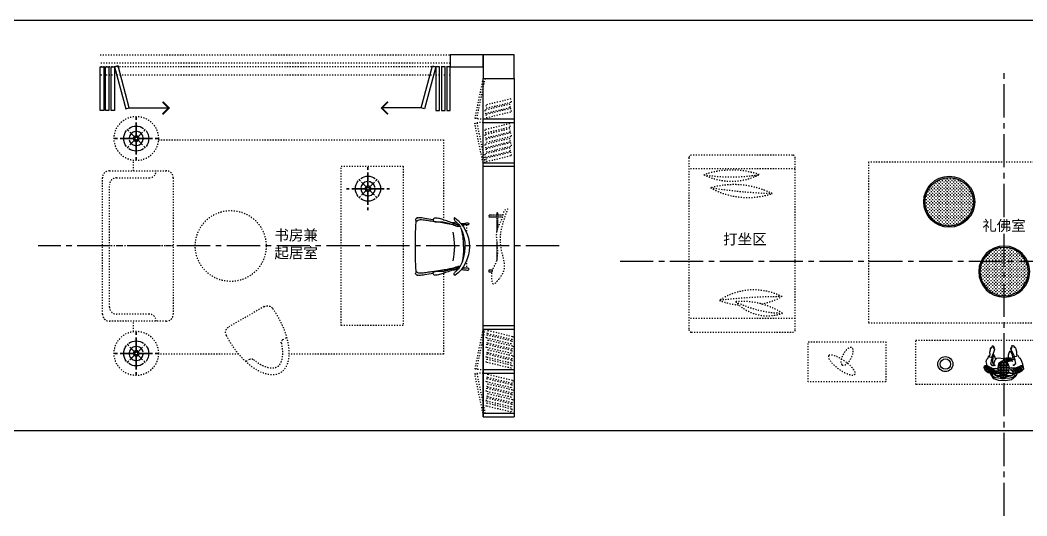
# Model space of a CAD drawing. Extents: x 185064 to 343242, y -369192 to -264966.
# Drawn here: x 253115 to 264477, y -326602 to -321002 of the extents above; entities that cross this region are included whole.
import ezdxf

# ---------------------------------------------------------------- set-up
doc = ezdxf.new("R2010")
doc.units = 0
for name, pattern in [('ACAD_ISO03W100', [30, 12, -18]), ('CENTER2', [1.125, 0.75, -0.125, 0.125, -0.125]), ('DASHED', [0.75, 0.5, -0.25])]:
    doc.linetypes.add(name, pattern=pattern)
doc.layers.add('0-墙体', color=255, linetype='Continuous', lineweight=30)
for name, color, linetype in [('00-原始建筑墙', 7, 'Continuous'), ('2D', 7, 'Continuous'), ('Z-轴线和文字', 86, 'Continuous'), ('打印框', 4, 'Continuous')]:
    doc.layers.add(name, color=color, linetype=linetype)
doc.styles.add('NAME-2', font='swisse.ttf')

# ---------------------------------------------------------------- blocks, each defined once
blk = doc.blocks.new('WERAWERAWE')
at = {"color": 8, "linetype": 'Continuous'}
for p, q in [((106863.5, -18799.3), (106863.5, -18775)), ((106863.5, -18775), (106863.5, -18799.3)), ((106863.5, -18944.5), (106863.5, -18823.6)), ((106863.5, -18823.6), (106863.5, -18944.5)), ((106931.2, -18901.8), (106940.9, -18892.1)), ((106940.9, -18892.1), (106931.2, -18901.8)), ((106669.1, -18969.4), (106693.4, -18969.4)), ((106693.4, -18969.4), (106669.1, -18969.4)), ((106717.7, -18969.4), (106838.6, -18969.4)), ((106838.6, -18969.4), (106717.7, -18969.4)), ((106805.5, -18911.4), (106853.6, -18959.5)), ((106853.6, -18959.5), (106805.5, -18911.4)), ((106805.5, -19027.5), (106853.6, -18979.4)), ((106853.6, -18979.4), (106805.5, -19027.5)), ((106873.5, -18959.5), (106921.6, -18911.4)), ((106921.6, -18911.4), (106873.5, -18959.5)), ((106873.5, -18979.4), (106921.6, -19027.5)), ((106921.6, -19027.5), (106873.5, -18979.4)), ((106888.5, -18969.4), (107009.4, -18969.4)), ((107009.4, -18969.4), (106888.5, -18969.4)), ((107058, -18969.4), (107033.7, -18969.4)), ((107033.7, -18969.4), (107058, -18969.4)), ((106863.5, -19115.3), (106863.5, -18994.4)), ((106863.5, -18994.4), (106863.5, -19115.3)), ((106863.5, -19163.9), (106863.5, -19139.6)), ((106863.5, -19139.6), (106863.5, -19163.9))]:
    blk.add_line(p, q, dxfattribs=at)
at = {"color": 3, "linetype": 'Continuous'}
for p, q in [((106786.2, -18892.1), (106795.9, -18901.8)), ((106795.9, -18901.8), (106786.2, -18892.1)), ((106786.2, -19046.8), (106795.9, -19037.1)), ((106795.9, -19037.1), (106786.2, -19046.8)), ((106931.2, -19037.1), (106940.9, -19046.8)), ((106940.9, -19046.8), (106931.2, -19037.1))]:
    blk.add_line(p, q, dxfattribs=at)
for major_axis, start_param, end_param in [((111.3, 24.3), 2.125594, 2.22504), ((111.3, 24.3), 2.125594, 2.22504), ((113.9, 0), 0.888609, 2.25296), ((-111.2, 24.8), 4.06263, 4.162076), ((-113.9, 0.4), -0.613826, 0.003279), ((113.9, 0.4), 3.138263, 3.755368), ((113.9, 0.4), -0.003338, 0.613767), ((-113.9, 0.4), 2.527791, 3.144896), ((-111.3, 24.5), 0.918242, 1.017688), ((-111.3, 24.5), 0.918242, 1.017688), ((113.9, 0), 4.03019, 5.394541), ((111.2, 24.6), -1.01888, -0.919434), ((111.2, 24.6), -1.01888, -0.919434)]:
    blk.add_ellipse((106863.5, -18969.4), major_axis=major_axis, ratio=1, start_param=start_param, end_param=end_param, dxfattribs=at)
at = {"color": 1, "linetype": 'Continuous'}
blk.add_ellipse((106863.5, -18969.4), major_axis=(-111.2, 24.8), ratio=1, start_param=4.06263, end_param=4.162076, dxfattribs=at)
at = {"color": 8, "linetype": 'Continuous', "extrusion": (0, 0, -1)}
for major_axis, start_param, end_param in [((45.3, 45.3), 3.843152, 3.942598), ((45.3, 45.3), 3.843152, 3.942598), ((45.3, 45.3), 4.030214, 5.394564), ((46, 44.7), 3.127109, 3.744214), ((10.2, 9.6), 4.712363, 10.995548), ((9.91, 9.91), 3.372739, 4.481242), ((9.91, 9.91), -1.33965, -0.231147), ((9.91, 9.91), 1.801943, 2.910446), ((45.3, 45.3), -0.801005, -0.701559), ((45.3, 45.3), -0.801005, -0.701559), ((45.3, 45.3), 0.888621, 2.252972), ((45.3, 45.3), -0.617105, 0), ((9.91, 9.91), 0.231147, 1.33965), ((46, 44.7), -0.014483, 0.602622), ((45.3, 45.3), 0.701559, 0.801005), ((45.3, 45.3), 0.701559, 0.801005), ((45.3, 45.3), 2.524488, 3.141593), ((45.3, 45.3), 2.340587, 2.440033), ((45.3, 45.3), 2.340587, 2.440033)]:
    blk.add_ellipse((106863.5, -18969.4), major_axis=major_axis, ratio=1, start_param=start_param, end_param=end_param, dxfattribs=at)
at = {"color": 8, "linetype": 'Continuous'}
for major_axis, start_param, end_param in [((-24.9, 0), 3.141593, 9.424778), ((24.9, 0.3), 1.789211, 2.897713), ((-24.9, 0.3), 0.243913, 1.352416), ((12.5, 0.1), 1.791898, 2.9004), ((-12.5, 0.1), 0.240329, 1.348832), ((-12.5, 0.1), 3.382057, 4.49056), ((12.5, 0.1), -1.349407, -0.240905), ((-24.9, 0.3), 3.385683, 4.494186), ((24.9, 0.3), -1.352603, -0.2441)]:
    blk.add_ellipse((106863.5, -18969.4), major_axis=major_axis, ratio=1, start_param=start_param, end_param=end_param, dxfattribs=at)
blk = doc.blocks.new('awsrter')
at = {"layer": '0-墙体', "color": 3}
for centre, radius, start, end in [((387503, -160626), 401, 305.7317, 54.1743), ((393126, -160631), 5832, 177.0752, 182.8308), ((387808, -160220), 184, 239.1675, 267.0355), ((387363, -160626), 489, 333.5794, 27.9916), ((387888, -160371), 10, 269.953, 93.286), ((387024, -160626), 709, 346.8204, 13.0856), ((387808, -161033), 184, 92.8767, 120.7385), ((387887, -160883), 10, 266.62, 89.953)]:
    blk.add_arc(centre, radius, start, end, dxfattribs=at)
at = {"layer": '0-墙体', "color": 3, "extrusion": (0, 0, -1)}
blk.add_ellipse((387833, -160386), major_axis=(2.38, -7.1), ratio=0.668882, dxfattribs=at)
at = {"layer": '0-墙体', "color": 3}
blk.add_ellipse((387833, -160867), major_axis=(2.39, 7.09), ratio=0.668882, dxfattribs=at)
for points, knots in [([(387493, -160323), (387462, -160318), (387420, -160311), (387366, -160302), (387335, -160300), (387310, -160304), (387298, -160314), (387292, -160325), (387298, -160331), (387302, -160333)], [315.073608, 315.073608, 315.073608, 315.073608, 411.368041, 442.28984, 477.587134, 504.72179, 514.498823, 524.652631, 537.847696, 537.847696, 537.847696, 537.847696]), ([(387325, -160302), (387325, -160302), (387325, -160301), (387320, -160300), (387314, -160300), (387311, -160303), (387309, -160304)], [2.8263, 2.8263, 2.8263, 2.8263, 3.464441, 8.118627, 15.821874, 20.456079, 20.456079, 20.456079, 20.456079]), ([(387738, -160302), (387737, -160302), (387733, -160303), (387730, -160311), (387729, -160328), (387751, -160348), (387772, -160367), (387787, -160384), (387793, -160394), (387795, -160397)], [0, 0, 0, 0, 3.799787, 11.222667, 22.640105, 53.579866, 90.266542, 112.181213, 122.867868, 122.867868, 122.867868, 122.867868]), ([(387714, -160379), (387699, -160377), (387660, -160370), (387591, -160358), (387516, -160345), (387443, -160337), (387388, -160325), (387349, -160326), (387322, -160326), (387316, -160339), (387307, -160339), (387303, -160336), (387302, -160333), (387302, -160333)], [321.988457, 321.988457, 321.988457, 321.988457, 368.644284, 439.117019, 532.627704, 597.892965, 659.439925, 696.882656, 720.275485, 729.796097, 736.883417, 743.747429, 743.747483, 743.747483, 743.747483, 743.747483]), ([(387769, -160382), (387768, -160381), (387773, -160378), (387777, -160375), (387779, -160375)], [61.639385, 61.639385, 61.639385, 61.639385, 68.233266, 73.516136, 73.516136, 73.516136, 73.516136]), ([(387797, -160400), (387791, -160400), (387783, -160401), (387775, -160401), (387771, -160400), (387770, -160399)], [39.6476, 39.6476, 39.6476, 39.6476, 50.470307, 58.829714, 62.90437, 62.90437, 62.90437, 62.90437]), ([(387787, -160385), (387786, -160385), (387782, -160385), (387778, -160385), (387774, -160384)], [42.895046, 42.895046, 42.895046, 42.895046, 45.554577, 56.033693, 56.033693, 56.033693, 56.033693]), ([(387809, -160367), (387814, -160367), (387828, -160366), (387849, -160364), (387871, -160361), (387882, -160361), (387887, -160361)], [105.524012, 105.524012, 105.524012, 105.524012, 119.005066, 149.530306, 168.874441, 183.875131, 183.875131, 183.875131, 183.875131]), ([(387888, -160381), (387881, -160381), (387867, -160381), (387851, -160382), (387842, -160383), (387837, -160383)], [0, 0, 0, 0, 18.844344, 43.274717, 47.412661, 47.412661, 47.412661, 47.412661]), ([(387835, -160627), (387835, -160617), (387835, -160584), (387834, -160534), (387827, -160484), (387821, -160458), (387819, -160449)], [0, 0, 0, 0, 29.255842, 97.631047, 151.168733, 179.203758, 179.203758, 179.203758, 179.203758]), ([(387835, -160627), (387835, -160636), (387835, -160669), (387834, -160719), (387826, -160769), (387820, -160795), (387818, -160805)], [0, 0, 0, 0, 29.255842, 97.631047, 151.168733, 179.203757, 179.203757, 179.203757, 179.203757]), ([(387768, -160871), (387768, -160872), (387773, -160876), (387777, -160878), (387778, -160879)], [61.639385, 61.639385, 61.639385, 61.639385, 68.233266, 73.516136, 73.516136, 73.516136, 73.516136]), ([(387796, -160853), (387791, -160853), (387783, -160852), (387775, -160852), (387771, -160853), (387769, -160854)], [39.6476, 39.6476, 39.6476, 39.6476, 50.470307, 58.829714, 62.90437, 62.90437, 62.90437, 62.90437]), ([(387787, -160869), (387786, -160869), (387782, -160868), (387778, -160868), (387774, -160869)], [42.895046, 42.895046, 42.895046, 42.895046, 45.554577, 56.033693, 56.033693, 56.033693, 56.033693]), ([(387887, -160873), (387881, -160873), (387866, -160872), (387851, -160871), (387841, -160871), (387837, -160870)], [0, 0, 0, 0, 18.844344, 43.274717, 47.412661, 47.412661, 47.412661, 47.412661]), ([(387493, -160930), (387461, -160935), (387419, -160941), (387366, -160950), (387335, -160952), (387310, -160948), (387297, -160939), (387291, -160927), (387297, -160922), (387302, -160919)], [315.073608, 315.073608, 315.073608, 315.073608, 411.368041, 442.28984, 477.587134, 504.72179, 514.498823, 524.652631, 537.847696, 537.847696, 537.847696, 537.847696]), ([(387714, -160874), (387698, -160877), (387660, -160883), (387591, -160895), (387515, -160908), (387442, -160916), (387388, -160927), (387349, -160927), (387322, -160927), (387315, -160913), (387306, -160913), (387302, -160917), (387302, -160919), (387302, -160919)], [321.988457, 321.988457, 321.988457, 321.988457, 368.644284, 439.117019, 532.627704, 597.892965, 659.439925, 696.882656, 720.275485, 729.796097, 736.883417, 743.747429, 743.747483, 743.747483, 743.747483, 743.747483]), ([(387325, -160950), (387325, -160950), (387324, -160952), (387319, -160953), (387313, -160952), (387310, -160950), (387309, -160949)], [2.8263, 2.8263, 2.8263, 2.8263, 3.464441, 8.118627, 15.821874, 20.456079, 20.456079, 20.456079, 20.456079]), ([(387809, -160886), (387813, -160886), (387828, -160887), (387849, -160890), (387870, -160893), (387882, -160893), (387887, -160893)], [105.524012, 105.524012, 105.524012, 105.524012, 119.005066, 149.530306, 168.874441, 183.875131, 183.875131, 183.875131, 183.875131])]:
    blk.add_open_spline(points, degree=3, knots=knots, dxfattribs=at)
for points in [[(387304, -160309), (387306, -160307), (387307, -160306), (387309, -160304)], [(387769, -160364), (387747, -160362), (387724, -160359), (387702, -160356)], [(387769, -160382), (387769, -160382), (387769, -160382), (387769, -160382)], [(387831, -160379), (387826, -160380), (387823, -160380), (387820, -160381)], [(387834, -160393), (387833, -160393), (387831, -160394), (387830, -160394)], [(387768, -160871), (387768, -160871), (387768, -160871), (387768, -160872)], [(387830, -160874), (387826, -160874), (387823, -160873), (387820, -160872)], [(387834, -160860), (387832, -160860), (387831, -160860), (387829, -160859)], [(387304, -160943), (387305, -160945), (387307, -160947), (387309, -160949)], [(387768, -160889), (387746, -160892), (387724, -160894), (387702, -160897)]]:
    blk.add_open_spline(points, degree=3, dxfattribs=at)
for points in [[(387774, -160384), (387735, -160369), (387679, -160348), (387618, -160327), (387565, -160311), (387540, -160305), (387521, -160304), (387501, -160308), (387493, -160323), (387496, -160335), (387519, -160346), (387540, -160347), (387568, -160347), (387610, -160350), (387649, -160358), (387687, -160370), (387719, -160381), (387753, -160392), (387770, -160399)], [(387770, -160399), (387771, -160398), (387773, -160397), (387774, -160394), (387775, -160389), (387775, -160386), (387774, -160384)], [(387774, -160869), (387735, -160884), (387678, -160905), (387617, -160926), (387565, -160942), (387540, -160947), (387520, -160949), (387501, -160945), (387493, -160930), (387496, -160917), (387518, -160906), (387540, -160906), (387568, -160906), (387609, -160903), (387648, -160895), (387687, -160883), (387719, -160873), (387753, -160861), (387769, -160854)], [(387737, -160952), (387734, -160950), (387730, -160944), (387730, -160932), (387748, -160908), (387775, -160883), (387789, -160866), (387801, -160844)], [(387769, -160854), (387771, -160855), (387772, -160856), (387774, -160860), (387775, -160864), (387774, -160867), (387774, -160869)]]:
    blk.add_spline(points, degree=3, dxfattribs=at)
blk = doc.blocks.new('awerawe')
at = {"color": 3, "linetype": 'ACAD_ISO03W100'}
for p, q in [((70660, -107253), (70988, -106934)), ((71279, -107257), (71315, -107227)), ((70959, -107560), (70927, -107595))]:
    blk.add_line(p, q, dxfattribs=at)
for centre, radius, start, end in [((71040, -106987), 73.9, 47.0624, 134.2097), ((70712, -107306), 73.9, 134.2097, 218.8173), ((71305, -107287), 39, 130.5947, 207.0607), ((70986, -107586), 37, 62.1852, 137.0813)]:
    blk.add_arc(centre, radius, start, end, dxfattribs=at)
blk.add_ellipse((70928, -107202), major_axis=(399, -434), ratio=0.517387, start_param=4.585891, end_param=8.004289, dxfattribs=at)
blk.add_open_spline([(71003, -107553), (71009, -107556), (71014, -107559), (71035, -107569), (71050, -107575), (71079, -107587), (71093, -107592), (71120, -107599), (71133, -107602), (71155, -107606), (71165, -107608), (71183, -107609), (71192, -107609), (71207, -107608), (71215, -107608), (71227, -107606), (71233, -107604), (71242, -107602), (71247, -107600), (71255, -107596), (71259, -107594), (71266, -107590), (71270, -107588), (71276, -107583), (71279, -107580), (71284, -107574), (71287, -107571), (71291, -107564), (71294, -107560), (71298, -107552), (71300, -107548), (71303, -107538), (71305, -107533), (71308, -107522), (71309, -107516), (71311, -107503), (71311, -107496), (71312, -107482), (71312, -107474), (71311, -107459), (71310, -107450), (71308, -107433), (71307, -107425), (71303, -107402), (71299, -107389), (71291, -107361), (71286, -107346), (71277, -107323), (71274, -107314), (71270, -107304)], degree=3, knots=[2.173703, 2.173703, 2.173703, 2.173703, 2.214619, 2.214619, 2.325785, 2.325785, 2.43695, 2.43695, 2.548116, 2.548116, 2.637557, 2.637557, 2.726998, 2.726998, 2.81644, 2.81644, 2.889588, 2.889588, 2.962736, 2.962736, 3.035884, 3.035884, 3.109032, 3.109032, 3.18218, 3.18218, 3.255328, 3.255328, 3.328476, 3.328476, 3.401624, 3.401624, 3.474772, 3.474772, 3.54792, 3.54792, 3.621068, 3.621068, 3.694216, 3.694216, 3.767364, 3.767364, 3.840512, 3.840512, 3.945709, 3.945709, 4.050906, 4.050906, 4.11557, 4.11557, 4.11557, 4.11557], dxfattribs=at)
blk = doc.blocks.new('dd12333')
at = {"color": 250, "linetype": 'ACAD_ISO03W100'}
for p, q in [((254019, -321465), (257969, -321465)), ((257969, -321695), (254019, -321695))]:
    blk.add_line(p, q, dxfattribs=at)
at = {"color": 8, "linetype": 'ACAD_ISO03W100'}
for p, q in [((257969, -321560), (254019, -321560)), ((257969, -321600), (254019, -321600))]:
    blk.add_line(p, q, dxfattribs=at)
at = {"color": 3}
for p, q in [((258339, -322190), (258339, -321735)), ((258339, -322190), (258689, -322190)), ((258339, -322230), (258689, -322230)), ((258339, -322685), (258339, -322230)), ((258339, -322725), (258339, -322685)), ((258339, -322685), (258689, -322685)), ((258339, -322725), (258689, -322725)), ((258339, -324525), (258339, -322725)), ((258339, -325555), (258339, -324525)), ((258339, -324525), (258689, -324525)), ((258339, -324565), (258339, -325020)), ((258339, -324565), (258689, -324565)), ((258339, -325020), (258339, -325060)), ((258339, -325020), (258689, -325020)), ((258339, -325060), (258339, -325515)), ((258339, -325060), (258689, -325060)), ((258339, -325515), (258339, -325555)), ((258339, -325515), (258689, -325515))]:
    blk.add_line(p, q, dxfattribs=at)
at = {"color": 8}
for p, q in [((254347, -322066), (254794, -322066)), ((257642, -322066), (257195, -322066))]:
    blk.add_line(p, q, dxfattribs=at)
at = {"color": 2}
blk.add_line((258339, -322230), (258339, -322190), dxfattribs=at)
at = {"color": 3, "linetype": 'ACAD_ISO03W100'}
for p, q in [((254204, -322855), (254572, -322855)), ((254124, -324315), (254124, -322935)), ((254844, -323625), (254124, -323625)), ((254572, -324395), (254204, -324395))]:
    blk.add_line(p, q, dxfattribs=at)
at = {"color": 250, "linetype": 'CENTER2', "ltscale": 500}
blk.add_line((259198, -323625), (253319, -323625), dxfattribs=at)
at = {"color": 3}
for points in [[(254059, -322094), (254019, -322094), (254019, -321600), (254059, -321600)], [(254117, -322094), (254077, -322094), (254077, -321600), (254117, -321600)], [(254181, -322094), (254141, -322094), (254141, -321600), (254181, -321600)], [(254220, -321590), (254181, -321600), (254309, -322077), (254347, -322066)], [(257769, -321590), (257808, -321600), (257680, -322077), (257642, -322066)], [(257808, -322094), (257848, -322094), (257848, -321600), (257808, -321600)], [(257871, -322094), (257911, -322094), (257911, -321600), (257871, -321600)], [(257929, -322094), (257969, -322094), (257969, -321600), (257929, -321600)]]:
    blk.add_lwpolyline(points, close=True, dxfattribs=at)
at = {"color": 8, "linetype": 'ACAD_ISO03W100'}
for points in [[(258339, -321735), (258246, -322180), (258269, -322185), (258362, -321740)], [(258662, -322000), (258653, -321964), (258370, -322033), (258379, -322068)], [(258650, -322059), (258642, -322023), (258358, -322091), (258367, -322127)], [(258662, -322107), (258653, -322072), (258370, -322140), (258379, -322176)], [(258339, -322685), (258246, -322240), (258269, -322235), (258362, -322680)], [(258650, -322279), (258642, -322244), (258358, -322312), (258367, -322347)], [(258650, -322336), (258642, -322301), (258358, -322369), (258367, -322404)], [(258650, -322446), (258642, -322411), (258358, -322479), (258367, -322514)], [(258662, -322385), (258653, -322349), (258370, -322418), (258379, -322453)], [(258650, -322554), (258642, -322518), (258358, -322586), (258367, -322622)], [(258662, -322495), (258653, -322459), (258370, -322528), (258379, -322563)], [(258662, -322602), (258653, -322567), (258370, -322635), (258379, -322671)], [(258339, -324565), (258246, -325010), (258269, -325015), (258362, -324570)], [(258678, -324648), (258669, -324683), (258386, -324615), (258395, -324579)], [(258666, -324696), (258658, -324732), (258374, -324663), (258383, -324628)], [(258678, -324755), (258669, -324791), (258386, -324722), (258395, -324687)], [(258666, -324804), (258658, -324839), (258374, -324771), (258383, -324735)], [(258678, -324865), (258669, -324901), (258386, -324832), (258395, -324797)], [(258666, -324914), (258658, -324949), (258374, -324881), (258383, -324845)], [(258666, -324971), (258658, -325006), (258374, -324938), (258383, -324902)], [(258339, -325515), (258246, -325070), (258269, -325065), (258362, -325510)], [(258666, -325191), (258658, -325227), (258374, -325158), (258383, -325123)], [(258678, -325143), (258669, -325178), (258386, -325110), (258395, -325074)], [(258666, -325299), (258658, -325334), (258374, -325266), (258383, -325230)], [(258678, -325250), (258669, -325286), (258386, -325217), (258395, -325182)], [(258666, -325409), (258658, -325444), (258374, -325376), (258383, -325340)], [(258678, -325360), (258669, -325396), (258386, -325327), (258395, -325292)], [(258666, -325466), (258658, -325501), (258374, -325433), (258383, -325397)]]:
    blk.add_lwpolyline(points, close=True, dxfattribs=at)
at = {"color": 8, "const_width": 20}
for points in [[(254723, -321996), (254794, -322066), (254723, -322137)], [(257266, -321996), (257195, -322066), (257266, -322137)]]:
    blk.add_lwpolyline(points, dxfattribs=at)
at = {"color": 250, "linetype": 'ACAD_ISO03W100'}
for points in [[(254675, -322426), (257895, -322426), (257895, -323356)], [(254396, -322775), (254396, -322660)], [(257895, -323907), (257895, -324846), (256149, -324846)], [(254396, -324590), (254396, -324475)], [(255581, -324846), (254676, -324846)]]:
    blk.add_lwpolyline(points, dxfattribs=at)
at = {"color": 3, "linetype": 'ACAD_ISO03W100'}
blk.add_lwpolyline([(257439, -324525), (256739, -324525), (256739, -322725), (257439, -322725)], close=True, dxfattribs=at)
blk.add_lwpolyline([(254044, -324395), (254044, -322855, -0.414214), (254124, -322775), (254764, -322775, -0.414214), (254844, -322855), (254844, -324395, -0.414214), (254764, -324475), (254124, -324475, -0.414214)], format="xyb", close=True, dxfattribs=at)
at = {"color": 8, "linetype": 'ACAD_ISO03W100'}
for points in [[(258154, -323386), (258154, -323473)], [(258154, -323790), (258154, -323877)]]:
    blk.add_lwpolyline(points, dxfattribs=at)
at = {"color": 3, "linetype": 'ACAD_ISO03W100'}
for centre, radius in [((254426, -322411), 250), ((255492, -323625), 400), ((254426, -324838), 250)]:
    blk.add_circle(centre, radius, dxfattribs=at)
at = {"color": 8, "linetype": 'ACAD_ISO03W100'}
for centre, start, end in [((258328, -321848), 256.1803, 271.964), ((258328, -322572), 88.036, 103.8197), ((258328, -324678), 256.1803, 271.964), ((258328, -325402), 88.036, 103.8197)]:
    blk.add_arc(centre, 342, start, end, dxfattribs=at)
at = {"color": 3, "linetype": 'ACAD_ISO03W100'}
for centre, start, end in [((254204, -322935), 90, 180), ((254572, -322775), 270, 0), ((254204, -324315), 180, 270), ((254572, -324475), 0, 90)]:
    blk.add_arc(centre, 80, start, end, dxfattribs=at)
blk.add_spline([(258521, -323997), (258571, -323906), (258547, -323683), (258613, -323220), (258615, -323206), (258607, -323207), (258564, -323285), (258502, -323437), (258504, -323657), (258493, -323796), (258438, -323954), (258465, -324056), (258490, -324032), (258521, -323997)], degree=3, dxfattribs=at)
at = {"layer": '00-原始建筑墙', "color": 8, "linetype": 'DASHED', "ltscale": 4}
for points in [[(258496, -323276), (258405, -323276), (258405, -323296), (258496, -323296)], [(258507, -323422), (258507, -323249), (258496, -323249), (258496, -323463)], [(258566, -323276), (258507, -323276)], [(258507, -323296), (258561, -323296)], [(258496, -323573), (258496, -323788)], [(258449, -323897), (258405, -323897), (258405, -323918), (258443, -323918)]]:
    blk.add_lwpolyline(points, dxfattribs=at)
at = {"layer": '打印框', "color": 3}
for p, q in [((258339, -321735), (258689, -321735)), ((258689, -321735), (258689, -325555)), ((258339, -325555), (258689, -325555))]:
    blk.add_line(p, q, dxfattribs=at)
for points in [[(257969, -321600), (258339, -321600), (258339, -321465), (257969, -321465)], [(258339, -321735), (258689, -321735), (258689, -321465), (258339, -321465)]]:
    blk.add_lwpolyline(points, close=True, dxfattribs=at)
at = {"color": 8, "xscale": -1.244160000002011, "yscale": 1.244160000002011, "zscale": 1.244160000002011, "rotation": 270}
for p in [(278027, -455367), (280642, -455933), (278027, -457794)]:
    blk.add_blockref('WERAWERAWE', p, dxfattribs=at)
at = {"color": 3, "xscale": -1, "rotation": 74.03715005618402}
blk.add_blockref('awerawe', (172184, -226878), dxfattribs=at)
at = {"layer": '0-墙体', "color": 7, "xscale": -1, "rotation": 180}
blk.add_blockref('awsrter', (-129717, -484258), dxfattribs=at)
at = {"layer": 'Z-轴线和文字', "color": 7, "insert": (255985, -323443), "char_height": 120, "attachment_point": 1, "style": 'NAME-2'}
blk.add_mtext_dynamic_manual_height_columns('{\\fMicrosoft YaHei|b0|i0|c134|p34;书房兼起居室}', width=628.05, gutter_width=12.5, heights=[0], dxfattribs=at)
blk = doc.blocks.new('2212121212121212121212121212')
h = blk.add_hatch(color=8)
h.paths.add_polyline_path([(80.3, 31.3), (78.2, 33.4), (41.4, -2.4), (43.7, -6.3)])
h.paths.add_polyline_path([(10.2, -39.7), (6.9, -37), (-27.9, -72.7), (-25.8, -74.8)])
h = blk.add_hatch()
h.set_pattern_fill('砼地砖_4', color=8, scale=30, angle=45, style=0, pattern_type=2)
h.set_pattern_definition([(45, (-2181.185, 1163.448), (-16.53406, 16.53406), [9, -18]), (165, (-2181.185, 1163.448), (-16.534056, 16.534056), [9, -45]), (105, (-2189.878, 1165.778), (-16.534056, 16.534056), [9, -45]), (45, (-2192.208, 1174.471), (-16.53406, 16.53406), [9, -18]), (345, (-2185.844, 1180.835), (-16.534056, 16.534056), [9, -45]), (285, (-2177.15, 1178.506), (-16.534056, 16.534056), [9, -45]), (285, (-2181.185, 1163.448), (-16.534056, 16.534056), [4.5, -49.5]), (345, (-2180.02, 1159.102), (-16.534056, 16.534056), [4.5, -49.5]), (345, (-2174.821, 1169.812), (-16.534056, 16.534056), [4.5, -49.5]), (285, (-2170.474, 1168.648), (-16.534056, 16.534056), [4.5, -49.5]), (45, (-2196.242, 1159.414), (-16.53406, 16.53406), [9, -18]), (135, (-2180.973, 1164.51), (-19.09188, -19.09188), [0, -3]), (135, (-2179.276, 1167.903), (-19.09188, -19.09188), [0, -3]), (135, (-2176.094, 1170.237), (-19.09188, -19.09188), [0, -3]), (135, (-2187.019, 1166.1), (-19.09188, -19.09188), [0, -3, 0, -20.38269]), (135, (-2177.473, 1175.646), (-19.09188, -19.09188), [0, -3, 0, -20.38269])])
h.paths.add_polyline_path([(137.9, -78.4), (138.9, -77.2), (137.2, -72.1), (122, -45.8), (103.9, -27.8), (83.2, -11.1), (64.4, -7.6), (53.4, -9), (46.4, -13.2), (45.7, -9.7), (39.5, 0.7), (32.6, 6.2), (23.6, 9.7), (11.1, 5.5), (0, 0), (-6.9, -13.9), (-4.1, -24.9), (4.9, -35.3), (12.5, -41.6), (19.4, -40.2), (12.5, -51.3), (11.8, -67.2), (18.7, -82.5), (40.2, -105.3), (63.8, -122), (76.6, -129.7), (79, -127.5), (86.7, -131), (98.4, -124.8), (108.8, -118.5), (118.5, -108.8), (126.8, -101.9), (133.8, -90.8)])
at = {"color": 3}
for centre, radius, start, end in [((141.4, 28.5), 31.1, 185.86309, 222.05872), ((101.4, 13.1), 21.2, 348.48976, 48.10332), ((21.9, -8.5), 116.5, 12.98663, 23.90076), ((201.2, 47.2), 66.8, 184.82617, 204.91526), ((149.9, 23.8), 14.5, 77.07022, 140.02685), ((155.4, 9.8), 20, 87.36088, 133.91187), ((294.1, 88.4), 152.6, 194.92213, 206.62023), ((108.1, 17.5), 52.3, 4.36388, 35.483), ((164.7, 37.7), 7.46, 96.77303, 152.49767), ((166.6, 31.2), 5.24, 87.288, 170.34403), ((167.7, 38.7), 7.46, 65.9377, 121.66235), ((219, 56.2), 52.3, 182.95237, 214.07149), ((170.3, 32.5), 5.24, 48.09134, 131.14737), ((29.3, -3.9), 152.6, 11.81515, 23.51324), ((187.9, 37), 14.5, 78.40852, 141.36515), ((192.3, 22.6), 20, 84.5235, 131.0745), ((127.6, 21.6), 66.8, 13.52011, 33.60921), ((302.8, 89.4), 116.5, 194.53462, 205.44874), ((189.7, 58.2), 16.2, 357.84599, 4.84613), ((227.1, 56.9), 21.2, 173.08505, 229.94561), ((10.7, -71.8), 21.2, 215.20418, 272.06474), ((9.2, -85), 6.05, 312.85828, 349.81536), ((146.3, -82.9), 20, 297.41378, 343.96477), ((265.2, 23.2), 152.6, 224.70542, 236.40352), ((138.5, -130.2), 52.3, 35.84265, 66.96177), ((157.9, -92.6), 14.5, 291.2988, 354.25543), ((210.7, -37.6), 52.3, 217.25416, 246.9148), ((170.2, -79.3), 5.24, 260.98162, 344.03765), ((93, -198), 152.6, 50.892, 59.5105), ((172.6, -76.2), 5.24, 300.17827, 23.23431), ((175.7, -83.1), 7.46, 278.82798, 334.55262), ((177.7, -80.6), 7.46, 309.6633, 5.38794), ((-33.8, -150.4), 31.1, 227.98222, 264.17786), ((-53.1, -188.7), 21.2, 30.6089, 90.22245), ((-97.6, -258), 116.5, 55.10577, 66.01989), ((-2, -96.4), 66.8, 226.9453, 247.03439), ((39.3, -3.6), 152.6, 237.04126, 248.73936), ((-51.1, -180.8), 52.3, 46.48301, 77.60213), ((-24.3, -148.1), 14.5, 119.18935, 182.14599), ((5.2, -77.8), 52.3, 226.48613, 256.19062), ((-10.8, -154.9), 20, 129.48001, 176.031), ((-22.7, -128), 7.46, 138.89216, 194.6168), ((-95.2, -249.6), 152.6, 53.93428, 64.26056), ((-21.1, -125.2), 7.46, 108.05684, 163.78148), ((-39.3, -164.8), 66.8, 55.63924, 75.72834), ((-16.9, -131.5), 5.24, 129.40713, 212.46316), ((-15.1, -128.1), 5.24, 90.21047, 173.26651), ((-5.1, -112.9), 14.5, 120.52765, 183.48429), ((45.1, 3), 116.5, 236.65375, 247.56787), ((-22.8, -110.4), 16.2, 68.08142, 75.08157), ((7.9, -120.7), 20, 126.64263, 173.19363), ((159.5, -102.2), 31.1, 209.26693, 245.46256), ((132.1, -135.2), 21.2, 23.22233, 82.83589), ((86.2, -203.6), 116.5, 47.42489, 58.33901), ((196.5, -51.5), 66.8, 226.41039, 246.49948)]:
    blk.add_arc(centre, radius, start, end, dxfattribs=at)
for points in [[(168.8, 21.9), (165.6, 19.8), (161.6, 19.5), (159.6, 22), (158, 20.9), (157.5, 18.4), (155.6, 15.3), (145.3, 15), (141.3, 18.3), (138.8, 20.3), (135.7, 18.4), (136.2, 12.3), (132.9, 7.7), (124.7, 7.8), (122.7, 8.7), (116.1, 5.7), (113.9, -3.4), (117.3, -11.6), (119.2, -9.4), (118.8, -3.5), (120.1, -0.5), (126.2, 2.9), (132.2, 5.4), (137.2, 3.5), (138.8, -1.8), (137.5, -4)], [(-9, -136.9), (-10, -140.6), (-12.7, -143.5), (-15.9, -143), (-16.3, -144.9), (-15.1, -147.1), (-14.5, -150.7), (-21.9, -157.8), (-27, -158), (-30.2, -158.3), (-31.3, -161.7), (-26.8, -165.9), (-26.1, -171.5), (-32.3, -177), (-34.4, -177.6), (-37.2, -184.2), (-32.8, -192.5), (-24.8, -196.3), (-24.8, -193.4), (-29.1, -189.3), (-30.2, -186.2), (-27.9, -179.5), (-25.1, -173.7), (-20.2, -171.8), (-15.4, -174.6), (-14.9, -177.1)]]:
    blk.add_spline(points, degree=3, dxfattribs=at)
for points, knots in [([(153.1, 55.7), (153.1, 55.3), (153.3, 51.2), (154.7, 43.8), (159.8, 49.5), (157.2, 53.5), (158.6, 56.6), (159.3, 57.4)], [158.427063, 158.427063, 158.427063, 158.427063, 160.215925, 177.90906, 183.764563, 195.566729, 201.924796, 201.924796, 201.924796, 201.924796]), ([(168.8, 21.9), (170, 21.9), (172.5, 22), (177, 23.6), (174.9, 28), (178.4, 28.1), (179.9, 25.7), (185.6, 23.8), (191.7, 29.5), (192.7, 35.3), (192.6, 40), (198.7, 40.5), (199.2, 33.7), (207, 32.1), (211.6, 36.3), (213.2, 41.2), (215.6, 42), (217.3, 42.1)], [0, 0, 0, 0, 7.671601, 15.588641, 21.98028, 25.789175, 30.941301, 38.128013, 58.739398, 69.069019, 75.453744, 82.65589, 94.924756, 106.210147, 122.674964, 127.125848, 136.261908, 136.261908, 136.261908, 136.261908]), ([(175.8, 62), (176, 61.8), (177.7, 60.4), (178.9, 56.9), (177.2, 54.7), (176.7, 54)], [238.102084, 238.102084, 238.102084, 238.102084, 239.606655, 250.749276, 255.832388, 255.832388, 255.832388, 255.832388]), ([(-9, -136.9), (-8.1, -136.1), (-6.3, -134.4), (-4.1, -130.1), (-8.6, -128.4), (-6.1, -125.9), (-3.4, -126.7), (2.1, -124.2), (2.8, -115.9), (-0.3, -110.9), (-3.5, -107.5), (0.7, -103.1), (5.5, -107.8), (12.5, -103.7), (13.1, -97.5), (10.9, -92.8), (12.2, -90.6), (13.4, -89.4)], [0, 0, 0, 0, 7.671601, 15.588641, 21.98028, 25.789175, 30.941301, 38.128013, 58.739398, 69.069019, 75.453744, 82.65589, 94.924756, 106.210147, 122.674964, 127.125848, 136.261908, 136.261908, 136.261908, 136.261908]), ([(162.1, -74.1), (161.1, -74.8), (159, -76.2), (156.1, -80.1), (160.3, -82.5), (157.4, -84.5), (154.9, -83.4), (149, -84.9), (147, -93), (149.3, -98.4), (151.9, -102.3), (147.1, -106), (143, -100.6), (135.5, -103.5), (134, -109.5), (135.3, -114.5), (133.7, -116.4), (132.4, -117.4)], [0, 0, 0, 0, 7.671601, 15.588641, 21.98028, 25.789175, 30.941301, 38.128013, 58.739398, 69.069019, 75.453744, 82.65589, 94.924756, 106.210147, 122.674964, 127.125848, 136.261908, 136.261908, 136.261908, 136.261908])]:
    blk.add_open_spline(points, degree=3, knots=knots, dxfattribs=at)
blk.add_open_spline([(16.9, -82.8), (16, -83.6), (15.5, -84.8), (15.2, -86.1)], degree=3, dxfattribs=at)
at = {"layer": '2D', "color": 3, "linetype": 'ByBlock'}
for p, q in [((6.9, 24.9), (-35.3, -20.1)), ((0, 0), (-6.9, -13.9)), ((11.1, 5.5), (0, 0)), ((54, 59.6), (6.9, 24.9)), ((23.6, 9.7), (11.1, 5.5)), ((32.6, 6.2), (23.6, 9.7)), ((23.9, 9.5), (57.5, 36.7)), ((39.5, 0.7), (32.6, 6.2)), ((46.4, 14.5), (38.6, 1.4)), ((45.7, -9.7), (39.5, 0.7)), ((70.7, 29.1), (46.4, 14.5)), ((106, 63), (54, 59.6)), ((57.5, 36.7), (88, 54.7)), ((75.5, 30.8), (70.7, 29.1)), ((90.1, 36), (79.4, 32.2)), ((88, 54.7), (115, 51.2)), ((107.8, 36.5), (90.1, 36)), ((128.2, 54.7), (106, 63)), ((133.9, 50.8), (128.2, 54.7)), ((232.1, 26.9), (222.3, 37.8)), ((243.9, 2.7), (232.1, 26.9)), ((252.2, -26.4), (243.9, 2.7)), ((-35.3, -20.1), (-56.8, -63.7)), ((-56.8, -63.7), (-47.1, -113.6)), ((-46.4, -90.7), (-39.5, -64.4)), ((-39.4, -110.2), (-46.4, -90.7)), ((-39.5, -64.4), (-20.1, -40.9)), ((-25.5, -74.5), (-27.5, -94.1)), ((-24.9, -69.3), (-25, -69.6)), ((-14.5, -49.2), (-24.9, -69.3)), ((-20.1, -40.9), (-5.1, -21.3)), ((3.6, -33.9), (-14.5, -49.2)), ((-6.9, -13.9), (-4.1, -24.9)), ((-4.1, -24.9), (4.9, -35.3)), ((4.9, -35.3), (12.5, -41.6)), ((12.5, -51.3), (11.8, -67.2)), ((11.8, -67.2), (18.7, -82.5)), ((19.4, -40.2), (12.5, -51.3)), ((12.5, -41.6), (19.4, -40.2)), ((18.7, -82.5), (40.2, -105.3)), ((46.4, -13.2), (45.7, -9.7)), ((53.4, -9), (46.4, -13.2)), ((64.4, -7.6), (53.4, -9)), ((83.2, -11.1), (64.4, -7.6)), ((103.9, -27.8), (83.2, -11.1)), ((122, -45.8), (103.9, -27.8)), ((137.2, -72.1), (122, -45.8)), ((134.5, -101.2), (142.1, -86.7)), ((142.1, -86.7), (137.2, -72.1)), ((161.5, -25.7), (167.7, -18.1)), ((162.8, -34), (161.5, -25.7)), ((167.7, -18.1), (178.8, -20.9)), ((176, -110.9), (191.3, -92.9)), ((178.8, -20.9), (189.9, -20.9)), ((188.5, -74.9), (180.9, -54.8)), ((191.3, -92.9), (188.5, -74.9)), ((189.6, -82.1), (204.4, -59)), ((189.9, -20.9), (197.5, -34)), ((197.5, -34), (205.1, -44.4)), ((199.7, -66.4), (226.6, -99.2)), ((204.4, -59), (206.7, -46.3)), ((205.1, -44.4), (211.4, -52.1)), ((211.4, -52.1), (221.8, -77.7)), ((221.8, -77.7), (230.8, -82.6)), ((224.5, -76.3), (231.5, -69.4)), ((230.8, -82.6), (241.9, -114.4)), ((231.5, -69.4), (241.8, -64.5)), ((241.8, -64.5), (250.2, -61.8)), ((248.1, -36.1), (252.2, -26.4)), ((257.8, -62.5), (248.1, -36.1)), ((252.2, -72.2), (257.8, -62.5)), ((260.6, -83.3), (252.2, -72.2)), ((273, -95.7), (260.6, -83.3)), ((-47.1, -113.6), (-43.2, -119.3)), ((-38.7, -111.8), (-39.4, -110.2)), ((27.2, -151.5), (19.2, -157.3)), ((19.2, -157.3), (21.3, -168.5)), ((21.3, -168.5), (20.6, -179.6)), ((20.6, -179.6), (33.2, -188)), ((36.5, -153.7), (27.2, -151.5)), ((33.2, -188), (43.1, -196.3)), ((36.1, -149.7), (39.6, -142.1)), ((37.5, -163.5), (36.1, -149.7)), ((40.3, -177.4), (37.5, -163.5)), ((39.6, -142.1), (39.6, -154.5)), ((39.6, -154.5), (52.7, -167.7)), ((40.2, -105.3), (63.8, -122)), ((54.1, -194), (40.3, -177.4)), ((52.7, -167.7), (77, -179.5)), ((63.8, -122), (84.6, -134.5)), ((77, -179.5), (100.5, -180.9)), ((84.6, -134.5), (99.1, -133.8)), ((86, -184.3), (88.8, -180.2)), ((86, -184.3), (95, -198.9)), ((99.1, -133.8), (110.9, -128.9)), ((100.5, -180.9), (114.4, -171.2)), ((110.9, -128.9), (118.5, -122.7)), ((114.4, -171.2), (138.6, -135.9)), ((118.5, -122.7), (124.8, -124.8)), ((124.8, -124.8), (131.7, -124.8)), ((131.7, -109.5), (134.5, -101.2)), ((131.7, -117.8), (131.7, -109.5)), ((131.7, -124.8), (131.7, -117.8)), ((138.6, -135.9), (176, -110.9)), ((195.4, -124.8), (177.8, -108.8)), ((220.4, -138.7), (195.4, -124.8)), ((231.5, -140.1), (220.4, -138.7)), ((226.6, -99.2), (233.6, -128.3)), ((233.6, -128.3), (231.5, -140.1)), ((241.9, -114.4), (254.4, -150.5)), ((254.4, -150.5), (258.5, -153.2)), ((258.5, -153.2), (261.3, -143.5)), ((261.3, -143.5), (265.4, -156)), ((265.4, -156), (270.3, -158.1)), ((270.3, -158.1), (273.1, -151.2)), ((283.4, -114.4), (273, -95.7)), ((273.1, -151.2), (278.6, -163.6)), ((278.6, -163.6), (284.2, -162.3)), ((291.1, -126.2), (283.4, -114.4)), ((284.1, -131.8), (291.1, -140.1)), ((293.8, -153.9), (284.1, -131.8)), ((284.2, -162.3), (286.2, -157.4)), ((286.2, -157.4), (289.7, -159.5)), ((289.7, -159.5), (293.8, -153.9)), ((292.5, -134.5), (291.1, -126.2)), ((291.1, -140.1), (292.5, -134.5)), ((-12.8, -199.8), (-5.5, -207.9)), ((-5.5, -207.9), (7.7, -229.3)), ((7.7, -229.3), (26.2, -240.7)), ((32.1, -238.6), (26.2, -240.7)), ((57.7, -250), (32.1, -238.6)), ((43.1, -196.3), (50.3, -203)), ((50.3, -203), (75.2, -215.1)), ((72.8, -208.6), (54.1, -194)), ((60.8, -234.3), (57.5, -242.4)), ((67.8, -245.1), (57.7, -250)), ((66.3, -224.2), (60.8, -234.3)), ((73.7, -217.7), (66.3, -224.2)), ((78.3, -254.1), (67.8, -245.1)), ((101.7, -229.2), (72.8, -208.6)), ((75.2, -215.1), (79.5, -224.4)), ((89.9, -267.4), (78.3, -254.1)), ((79.5, -224.4), (110.6, -237.5)), ((107.9, -279), (89.9, -267.4)), ((95, -198.9), (100.6, -216.9)), ((100.6, -216.9), (101.7, -229.2)), ((119.2, -287.4), (107.9, -279)), ((110.6, -237.5), (145.8, -252.3)), ((125.2, -280.8), (133, -288.3)), ((146.7, -291.9), (125.2, -280.8)), ((148.3, -256.6), (138.4, -258.7)), ((138.4, -258.7), (150.6, -263.7)), ((152.3, -268.7), (145.2, -271)), ((145.2, -271), (157.3, -277.3)), ((145.8, -252.3), (148.3, -256.6)), ((150.6, -263.7), (152.3, -268.7)), ((157.3, -277.3), (155.6, -282.8)), ((127.4, -289.3), (119.2, -287.4)), ((133, -288.3), (127.4, -289.3)), ((152.5, -288.1), (146.7, -291.9)), ((155.6, -282.8), (150.6, -284.5)), ((150.6, -284.5), (152.5, -288.1))]:
    blk.add_line(p, q, dxfattribs=at)
for points in [[(43.7, -6.3), (80.3, 31.3), (78.2, 33.4), (41.4, -2.4)], [(78.9, -8.5), (107.1, 36.1), (151.2, 60.3), (186, 70), (207.8, 70.2), (225.1, 40.8), (218.9, 34), (208.6, 27.9), (187.1, 20.6), (154.3, 6.3), (141.5, -7), (135.4, -18), (119.4, -28.7)], [(83.2, -11.1), (110.7, 32.4), (153.1, 55.7), (186.7, 65), (205, 65.2), (218.9, 41.5), (215.7, 37.9), (206.5, 32.5), (185.3, 25.3), (151.4, 10.4), (137.5, -4), (131.6, -14.5), (116.6, -24.6)], [(-11.5, -79.1), (-28.6, -95.1), (-55.7, -139.8), (-59.7, -171), (-53.4, -193.3), (-44.4, -204.7), (-28.3, -211.8), (-12.8, -199.8), (-10, -178.3), (2.3, -144.8), (14, -130.3), (24.9, -124.7), (36.1, -109.2)], [(-8.1, -82.8), (-24.6, -98.3), (-50.8, -141.5), (-54.6, -170.6), (-48.9, -191), (-41.3, -200.6), (-29, -206), (-17.5, -197.1), (-14.9, -177.1), (-2.1, -142.3), (10.8, -126.3), (21.5, -120.8), (32.1, -106.2)], [(6.9, -37), (-27.9, -72.7), (-25.8, -74.8), (10.2, -39.7)], [(76.6, -129.7), (79, -127.5), (86.7, -131), (98.4, -124.8), (108.8, -118.5), (118.5, -108.8), (126.8, -101.9), (133.8, -90.8), (137.9, -78.4), (138.9, -77.2)]]:
    blk.add_lwpolyline(points, dxfattribs=at)
for centre, radius, start, end in [((14.9, -114.2), 43.9, 95.0995, 126.95907), ((15, -114.7), 39.4, 95.17912, 125.90537), ((21.1, -14.9), 25.4, 266.14631, 3.85369)]:
    blk.add_arc(centre, radius, start, end, dxfattribs=at)
blk = doc.blocks.new('A$C588D78FE')
h = blk.add_hatch()
h.set_pattern_fill('CROSS', color=8, scale=50)
h.set_pattern_definition([(0, (0, 0), (12.5, 12.5), [6.25, -18.75]), (90, (3.125, -3.125), (-12.5, 12.5), [6.25, -18.75])])
edge = h.paths.add_edge_path()
edge.add_arc((280, 280), 190, 0, 360)
at = {"color": 8, "ltscale": 5}
blk.add_circle((280, 280), 200, dxfattribs=at)
at = {"color": 3, "ltscale": 5}
blk.add_circle((280, 280), 190, dxfattribs=at)
blk = doc.blocks.new('e223222111')
at = {"color": 250, "linetype": 'CENTER2', "ltscale": 500}
for p, q in [((264221, -326602), (264221, -321550)), ((259886, -323724), (266599, -323724))]:
    blk.add_line(p, q, dxfattribs=at)
at = {"color": 3, "linetype": 'ACAD_ISO03W100'}
for p, q in [((261863, -322683), (260663, -322683)), ((261863, -324371), (260663, -324371))]:
    blk.add_line(p, q, dxfattribs=at)
blk.add_lwpolyline([(260663, -322557), (260663, -324497, 0.414214), (260693, -324527), (261833, -324527, 0.414214), (261863, -324497), (261863, -322557, 0.414214), (261833, -322527), (260693, -322527, 0.414214)], format="xyb", close=True, dxfattribs=at)
at = {"color": 8, "linetype": 'ACAD_ISO03W100'}
blk.add_lwpolyline([(265756, -322605), (262689, -322605), (262689, -324420), (265756, -324420)], close=True, dxfattribs=at)
at = {"color": 3, "linetype": 'ACAD_ISO03W100'}
for points in [[(262884, -325087), (262010, -325087), (262010, -324635), (262884, -324635)], [(265221, -325117), (263222, -325117), (263222, -324617), (265221, -324617)], [(265559, -325087), (266433, -325087), (266433, -324635), (265559, -324635)]]:
    blk.add_lwpolyline(points, close=True, dxfattribs=at)
at = {"color": 8, "ltscale": 5}
for centre, radius in [((263557, -324887), 85.1), ((264857, -324887), 85.1), ((263557, -324887), 58.7), ((264857, -324887), 58.7)]:
    blk.add_circle(centre, radius, dxfattribs=at)
at = {"color": 8, "linetype": 'ACAD_ISO03W100'}
for centre, radius, start, end in [((261148, -323641), 946, 70.92, 109.4929), ((261143, -322119), 702, 243.7781, 296.6347), ((261138, -320756), 2017, 261.2904, 279.1224), ((261169, -323844), 984, 63.8566, 105.4136), ((261329, -322146), 860, 240.6944, 288.5758), ((261837, -316731), 6234, 261.4261, 267.8441), ((261396, -324750), 701, 63.0771, 123.8277), ((261725, -330196), 6071, 90.1076, 96.7972), ((261313, -323375), 850, 281.4757, 298.0667), ((261313, -323375), 850, 248.8381, 264.1791), ((261265, -325015), 836, 57.1156, 95.2589), ((261551, -323852), 490, 222.3533, 290.0212), ((261747, -323055), 1258, 243.6525, 268.7221)]:
    blk.add_arc(centre, radius, start, end, dxfattribs=at)
at = {"color": 8, "linetype": 'ACAD_ISO03W100', "extrusion": (0, 0, -1)}
for centre, major_axis, ratio in [((262448, -324800), (-54.5, -97.5), 0.446851), ((262388, -324898), (-148, 104), 0.307949)]:
    blk.add_ellipse(centre, major_axis=major_axis, ratio=ratio, dxfattribs=at)
at = {"color": 8, "linetype": 'ACAD_ISO03W100'}
for centre, major_axis, ratio in [((265994, -324800), (54.5, -97.5), 0.446851), ((266054, -324898), (148, 104), 0.307949)]:
    blk.add_ellipse(centre, major_axis=major_axis, ratio=ratio, dxfattribs=at)
at = {"color": 3, "ltscale": 5, "yscale": 1.439999999999999, "zscale": 1.439999999999999}
for p, xscale in [((263197, -323457), 1.439999999999999), ((265245, -323457), -1.439999999999999), ((264624, -324246), -1.439999999999999)]:
    blk.add_blockref('A$C588D78FE', p, dxfattribs=dict(at, xscale=xscale))
at = {"color": 3, "xscale": -1.206099999999999, "yscale": 1.206100474562341, "rotation": 225}
blk.add_blockref('2212121212121212121212121212', (264207, -325059), dxfattribs=at)
at = {"layer": 'Z-轴线和文字', "color": 7, "char_height": 120, "attachment_point": 1, "style": 'NAME-2'}
for s, insert in [('\\pt360;{\\fMicrosoft YaHei|b0|i0|c134|p34;礼佛室}', (263973, -323263)), ('\\pt360;{\\fMicrosoft YaHei|b0|i0|c134|p34;打坐区}', (261049, -323416))]:
    blk.add_mtext_dynamic_manual_height_columns(s, width=628.05, gutter_width=12.5, heights=[0], dxfattribs=dict(at, insert=insert))

msp = doc.modelspace()

# ---------------------------------------------------------------- linework, layer by layer
at = {"color": 8}
for p, q in [((185064, -321002), (267298, -321002)), ((185064, -325638), (267298, -325638))]:
    msp.add_line(p, q, dxfattribs=at)

# ---------------------------------------------------------------- block references
for name, p in [('dd12333', (0, 72)), ('e223222111', (0, 0))]:
    msp.add_blockref(name, p)

doc.saveas('drawing.dxf')
